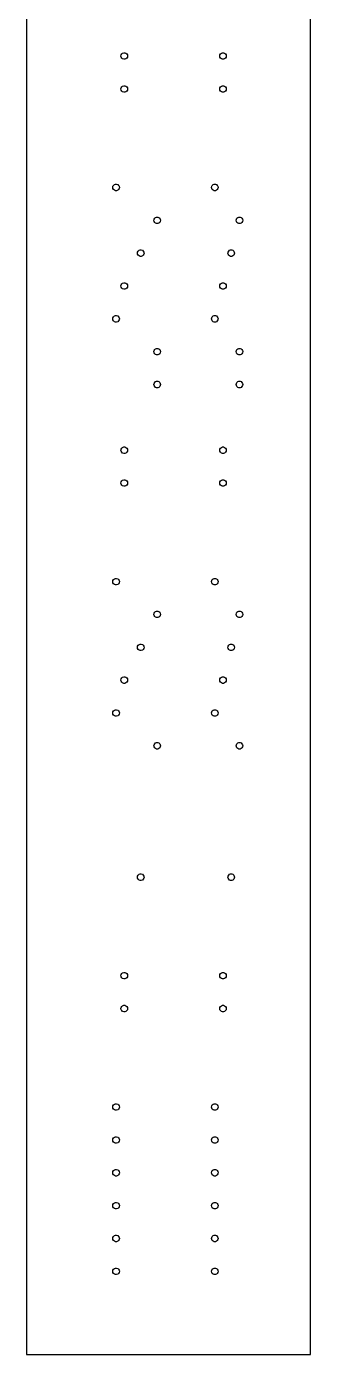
# Model space of a CAD drawing. Header units: metres. Extents: x 0 to 69, y 0 to 640.
# Drawn here: x 0 to 69, y 0 to 323.4 of the extents above; entities that cross this region are included whole.
import ezdxf

# ---------------------------------------------------------------- set-up
doc = ezdxf.new("R2010")
doc.units = ezdxf.units.M

msp = doc.modelspace()

# ---------------------------------------------------------------- linework, layer by layer
for p, q in [((0, 640), (0, 0)), ((69, 0), (69, 640)), ((23.35, 316.943), (23.6111, 317.038)), ((23.6111, 317.038), (23.8889, 317.038)), ((23.8889, 317.038), (24.15, 316.943)), ((47.35, 316.943), (47.6111, 317.038)), ((47.6111, 317.038), (47.8889, 317.038)), ((47.8889, 317.038), (48.15, 316.943)), ((22.95, 316.25), (22.9982, 316.524)), ((22.9982, 315.976), (22.95, 316.25)), ((22.9982, 316.524), (23.1372, 316.764)), ((23.1372, 315.736), (22.9982, 315.976)), ((23.1372, 316.764), (23.35, 316.943)), ((23.35, 315.557), (23.1372, 315.736)), ((23.6111, 315.462), (23.35, 315.557)), ((23.8889, 315.462), (23.6111, 315.462)), ((24.15, 315.557), (23.8889, 315.462)), ((24.15, 316.943), (24.3628, 316.764)), ((24.3628, 315.736), (24.15, 315.557)), ((24.3628, 316.764), (24.5018, 316.524)), ((24.5018, 315.976), (24.3628, 315.736)), ((24.5018, 316.524), (24.55, 316.25)), ((24.55, 316.25), (24.5018, 315.976)), ((46.95, 316.25), (46.9982, 316.524)), ((46.9982, 315.976), (46.95, 316.25)), ((46.9982, 316.524), (47.1372, 316.764)), ((47.1372, 315.736), (46.9982, 315.976)), ((47.1372, 316.764), (47.35, 316.943)), ((47.35, 315.557), (47.1372, 315.736)), ((47.6111, 315.462), (47.35, 315.557)), ((47.8889, 315.462), (47.6111, 315.462)), ((48.15, 315.557), (47.8889, 315.462)), ((48.15, 316.943), (48.3628, 316.764)), ((48.3628, 315.736), (48.15, 315.557)), ((48.3628, 316.764), (48.5018, 316.524)), ((48.5018, 315.976), (48.3628, 315.736)), ((48.5018, 316.524), (48.55, 316.25)), ((48.55, 316.25), (48.5018, 315.976)), ((22.95, 308.25), (22.9982, 308.524)), ((22.9982, 307.976), (22.95, 308.25)), ((22.9982, 308.524), (23.1372, 308.764)), ((23.1372, 307.736), (22.9982, 307.976)), ((23.1372, 308.764), (23.35, 308.943)), ((23.35, 307.557), (23.1372, 307.736)), ((23.35, 308.943), (23.6111, 309.038)), ((23.6111, 307.462), (23.35, 307.557)), ((23.6111, 309.038), (23.8889, 309.038)), ((23.8889, 307.462), (23.6111, 307.462)), ((23.8889, 309.038), (24.15, 308.943)), ((24.15, 307.557), (23.8889, 307.462)), ((24.15, 308.943), (24.3628, 308.764)), ((24.3628, 307.736), (24.15, 307.557)), ((24.3628, 308.764), (24.5018, 308.524)), ((24.5018, 307.976), (24.3628, 307.736)), ((24.5018, 308.524), (24.55, 308.25)), ((24.55, 308.25), (24.5018, 307.976)), ((46.95, 308.25), (46.9982, 308.524)), ((46.9982, 307.976), (46.95, 308.25)), ((46.9982, 308.524), (47.1372, 308.764)), ((47.1372, 307.736), (46.9982, 307.976)), ((47.1372, 308.764), (47.35, 308.943)), ((47.35, 307.557), (47.1372, 307.736)), ((47.35, 308.943), (47.6111, 309.038)), ((47.6111, 307.462), (47.35, 307.557)), ((47.6111, 309.038), (47.8889, 309.038)), ((47.8889, 307.462), (47.6111, 307.462)), ((47.8889, 309.038), (48.15, 308.943)), ((48.15, 307.557), (47.8889, 307.462)), ((48.15, 308.943), (48.3628, 308.764)), ((48.3628, 307.736), (48.15, 307.557)), ((48.3628, 308.764), (48.5018, 308.524)), ((48.5018, 307.976), (48.3628, 307.736)), ((48.5018, 308.524), (48.55, 308.25)), ((48.55, 308.25), (48.5018, 307.976)), ((20.9982, 284.524), (21.1372, 284.764)), ((21.1372, 284.764), (21.35, 284.943)), ((21.35, 284.943), (21.6111, 285.038)), ((21.6111, 285.038), (21.8889, 285.038)), ((21.8889, 285.038), (22.15, 284.943)), ((22.15, 284.943), (22.3628, 284.764)), ((22.3628, 284.764), (22.5018, 284.524)), ((44.9982, 284.524), (45.1372, 284.764)), ((45.1372, 284.764), (45.35, 284.943)), ((45.35, 284.943), (45.6111, 285.038)), ((45.6111, 285.038), (45.8889, 285.038)), ((45.8889, 285.038), (46.15, 284.943)), ((46.15, 284.943), (46.3628, 284.764)), ((46.3628, 284.764), (46.5018, 284.524)), ((20.95, 284.25), (20.9982, 284.524)), ((20.9982, 283.976), (20.95, 284.25)), ((21.1372, 283.736), (20.9982, 283.976)), ((21.35, 283.557), (21.1372, 283.736)), ((21.6111, 283.462), (21.35, 283.557)), ((21.8889, 283.462), (21.6111, 283.462)), ((22.15, 283.557), (21.8889, 283.462)), ((22.3628, 283.736), (22.15, 283.557)), ((22.5018, 283.976), (22.3628, 283.736)), ((22.5018, 284.524), (22.55, 284.25)), ((22.55, 284.25), (22.5018, 283.976)), ((44.95, 284.25), (44.9982, 284.524)), ((44.9982, 283.976), (44.95, 284.25)), ((45.1372, 283.736), (44.9982, 283.976)), ((45.35, 283.557), (45.1372, 283.736)), ((45.6111, 283.462), (45.35, 283.557)), ((45.8889, 283.462), (45.6111, 283.462)), ((46.15, 283.557), (45.8889, 283.462)), ((46.3628, 283.736), (46.15, 283.557)), ((46.5018, 283.976), (46.3628, 283.736)), ((46.5018, 284.524), (46.55, 284.25)), ((46.55, 284.25), (46.5018, 283.976)), ((30.95, 276.25), (30.9982, 276.524)), ((30.9982, 275.976), (30.95, 276.25)), ((30.9982, 276.524), (31.1372, 276.764)), ((31.1372, 275.736), (30.9982, 275.976)), ((31.1372, 276.764), (31.35, 276.943)), ((31.35, 275.557), (31.1372, 275.736)), ((31.35, 276.943), (31.6111, 277.038)), ((31.6111, 275.462), (31.35, 275.557)), ((31.6111, 277.038), (31.8889, 277.038)), ((31.8889, 275.462), (31.6111, 275.462)), ((31.8889, 277.038), (32.15, 276.943)), ((32.15, 275.557), (31.8889, 275.462)), ((32.15, 276.943), (32.3628, 276.764)), ((32.3628, 275.736), (32.15, 275.557)), ((32.3628, 276.764), (32.5018, 276.524)), ((32.5018, 275.976), (32.3628, 275.736)), ((32.5018, 276.524), (32.55, 276.25)), ((32.55, 276.25), (32.5018, 275.976)), ((50.95, 276.25), (50.9982, 276.524)), ((50.9982, 275.976), (50.95, 276.25)), ((50.9982, 276.524), (51.1372, 276.764)), ((51.1372, 275.736), (50.9982, 275.976)), ((51.1372, 276.764), (51.35, 276.943)), ((51.35, 275.557), (51.1372, 275.736)), ((51.35, 276.943), (51.6111, 277.038)), ((51.6111, 275.462), (51.35, 275.557)), ((51.6111, 277.038), (51.8889, 277.038)), ((51.8889, 275.462), (51.6111, 275.462)), ((51.8889, 277.038), (52.15, 276.943)), ((52.15, 275.557), (51.8889, 275.462)), ((52.15, 276.943), (52.3628, 276.764)), ((52.3628, 275.736), (52.15, 275.557)), ((52.3628, 276.764), (52.5018, 276.524)), ((52.5018, 275.976), (52.3628, 275.736)), ((52.5018, 276.524), (52.55, 276.25)), ((52.55, 276.25), (52.5018, 275.976)), ((26.95, 268.25), (26.9982, 268.524)), ((26.9982, 268.524), (27.1372, 268.764)), ((27.1372, 268.764), (27.35, 268.943)), ((27.35, 268.943), (27.6111, 269.038)), ((27.6111, 269.038), (27.8889, 269.038)), ((27.8889, 269.038), (28.15, 268.943)), ((28.15, 268.943), (28.3628, 268.764)), ((28.3628, 268.764), (28.5018, 268.524)), ((28.5018, 268.524), (28.55, 268.25)), ((48.95, 268.25), (48.9982, 268.524)), ((48.9982, 268.524), (49.1372, 268.764)), ((49.1372, 268.764), (49.35, 268.943)), ((49.35, 268.943), (49.6111, 269.038)), ((49.6111, 269.038), (49.8889, 269.038)), ((49.8889, 269.038), (50.15, 268.943)), ((50.15, 268.943), (50.3628, 268.764)), ((50.3628, 268.764), (50.5018, 268.524)), ((50.5018, 268.524), (50.55, 268.25)), ((26.9982, 267.976), (26.95, 268.25)), ((27.1372, 267.736), (26.9982, 267.976)), ((27.35, 267.557), (27.1372, 267.736)), ((27.6111, 267.462), (27.35, 267.557)), ((27.8889, 267.462), (27.6111, 267.462)), ((28.15, 267.557), (27.8889, 267.462)), ((28.3628, 267.736), (28.15, 267.557)), ((28.5018, 267.976), (28.3628, 267.736)), ((28.55, 268.25), (28.5018, 267.976)), ((48.9982, 267.976), (48.95, 268.25)), ((49.1372, 267.736), (48.9982, 267.976)), ((49.35, 267.557), (49.1372, 267.736)), ((49.6111, 267.462), (49.35, 267.557)), ((49.8889, 267.462), (49.6111, 267.462)), ((50.15, 267.557), (49.8889, 267.462)), ((50.3628, 267.736), (50.15, 267.557)), ((50.5018, 267.976), (50.3628, 267.736)), ((50.55, 268.25), (50.5018, 267.976)), ((22.95, 260.25), (22.9982, 260.524)), ((22.9982, 259.976), (22.95, 260.25)), ((22.9982, 260.524), (23.1372, 260.764)), ((23.1372, 259.736), (22.9982, 259.976)), ((23.1372, 260.764), (23.35, 260.943)), ((23.35, 259.557), (23.1372, 259.736)), ((23.35, 260.943), (23.6111, 261.038)), ((23.6111, 259.462), (23.35, 259.557)), ((23.6111, 261.038), (23.8889, 261.038)), ((23.8889, 259.462), (23.6111, 259.462)), ((23.8889, 261.038), (24.15, 260.943)), ((24.15, 259.557), (23.8889, 259.462)), ((24.15, 260.943), (24.3628, 260.764)), ((24.3628, 259.736), (24.15, 259.557)), ((24.3628, 260.764), (24.5018, 260.524)), ((24.5018, 259.976), (24.3628, 259.736)), ((24.5018, 260.524), (24.55, 260.25)), ((24.55, 260.25), (24.5018, 259.976)), ((46.95, 260.25), (46.9982, 260.524)), ((46.9982, 259.976), (46.95, 260.25)), ((46.9982, 260.524), (47.1372, 260.764)), ((47.1372, 259.736), (46.9982, 259.976)), ((47.1372, 260.764), (47.35, 260.943)), ((47.35, 259.557), (47.1372, 259.736)), ((47.35, 260.943), (47.6111, 261.038)), ((47.6111, 259.462), (47.35, 259.557)), ((47.6111, 261.038), (47.8889, 261.038)), ((47.8889, 259.462), (47.6111, 259.462)), ((47.8889, 261.038), (48.15, 260.943)), ((48.15, 259.557), (47.8889, 259.462)), ((48.15, 260.943), (48.3628, 260.764)), ((48.3628, 259.736), (48.15, 259.557)), ((48.3628, 260.764), (48.5018, 260.524)), ((48.5018, 259.976), (48.3628, 259.736)), ((48.5018, 260.524), (48.55, 260.25)), ((48.55, 260.25), (48.5018, 259.976)), ((20.95, 252.25), (20.9982, 252.524)), ((20.9982, 252.524), (21.1372, 252.764)), ((21.1372, 252.764), (21.35, 252.943)), ((21.35, 252.943), (21.6111, 253.038)), ((21.6111, 253.038), (21.8889, 253.038)), ((21.8889, 253.038), (22.15, 252.943)), ((22.15, 252.943), (22.3628, 252.764)), ((22.3628, 252.764), (22.5018, 252.524)), ((22.5018, 252.524), (22.55, 252.25)), ((44.95, 252.25), (44.9982, 252.524)), ((44.9982, 252.524), (45.1372, 252.764)), ((45.1372, 252.764), (45.35, 252.943)), ((45.35, 252.943), (45.6111, 253.038)), ((45.6111, 253.038), (45.8889, 253.038)), ((45.8889, 253.038), (46.15, 252.943)), ((46.15, 252.943), (46.3628, 252.764)), ((46.3628, 252.764), (46.5018, 252.524)), ((46.5018, 252.524), (46.55, 252.25)), ((20.9982, 251.976), (20.95, 252.25)), ((21.1372, 251.736), (20.9982, 251.976)), ((21.35, 251.557), (21.1372, 251.736)), ((21.6111, 251.462), (21.35, 251.557)), ((21.8889, 251.462), (21.6111, 251.462)), ((22.15, 251.557), (21.8889, 251.462)), ((22.3628, 251.736), (22.15, 251.557)), ((22.5018, 251.976), (22.3628, 251.736)), ((22.55, 252.25), (22.5018, 251.976)), ((44.9982, 251.976), (44.95, 252.25)), ((45.1372, 251.736), (44.9982, 251.976)), ((45.35, 251.557), (45.1372, 251.736)), ((45.6111, 251.462), (45.35, 251.557)), ((45.8889, 251.462), (45.6111, 251.462)), ((46.15, 251.557), (45.8889, 251.462)), ((46.3628, 251.736), (46.15, 251.557)), ((46.5018, 251.976), (46.3628, 251.736)), ((46.55, 252.25), (46.5018, 251.976)), ((30.95, 244.25), (30.9982, 244.524)), ((30.9982, 243.976), (30.95, 244.25)), ((30.9982, 244.524), (31.1372, 244.764)), ((31.1372, 243.736), (30.9982, 243.976)), ((31.1372, 244.764), (31.35, 244.943)), ((31.35, 243.557), (31.1372, 243.736)), ((31.35, 244.943), (31.6111, 245.038)), ((31.6111, 243.462), (31.35, 243.557)), ((31.6111, 245.038), (31.8889, 245.038)), ((31.8889, 243.462), (31.6111, 243.462)), ((31.8889, 245.038), (32.15, 244.943)), ((32.15, 243.557), (31.8889, 243.462)), ((32.15, 244.943), (32.3628, 244.764)), ((32.3628, 243.736), (32.15, 243.557)), ((32.3628, 244.764), (32.5018, 244.524)), ((32.5018, 243.976), (32.3628, 243.736)), ((32.5018, 244.524), (32.55, 244.25)), ((32.55, 244.25), (32.5018, 243.976)), ((50.95, 244.25), (50.9982, 244.524)), ((50.9982, 243.976), (50.95, 244.25)), ((50.9982, 244.524), (51.1372, 244.764)), ((51.1372, 243.736), (50.9982, 243.976)), ((51.1372, 244.764), (51.35, 244.943)), ((51.35, 243.557), (51.1372, 243.736)), ((51.35, 244.943), (51.6111, 245.038)), ((51.6111, 243.462), (51.35, 243.557)), ((51.6111, 245.038), (51.8889, 245.038)), ((51.8889, 243.462), (51.6111, 243.462)), ((51.8889, 245.038), (52.15, 244.943)), ((52.15, 243.557), (51.8889, 243.462)), ((52.15, 244.943), (52.3628, 244.764)), ((52.3628, 243.736), (52.15, 243.557)), ((52.3628, 244.764), (52.5018, 244.524)), ((52.5018, 243.976), (52.3628, 243.736)), ((52.5018, 244.524), (52.55, 244.25)), ((52.55, 244.25), (52.5018, 243.976)), ((30.95, 236.25), (30.9982, 236.524)), ((30.9982, 235.976), (30.95, 236.25)), ((30.9982, 236.524), (31.1372, 236.764)), ((31.1372, 236.764), (31.35, 236.943)), ((31.35, 236.943), (31.6111, 237.038)), ((31.6111, 237.038), (31.8889, 237.038)), ((31.8889, 237.038), (32.15, 236.943)), ((32.15, 236.943), (32.3628, 236.764)), ((32.3628, 236.764), (32.5018, 236.524)), ((32.5018, 236.524), (32.55, 236.25)), ((32.55, 236.25), (32.5018, 235.976)), ((50.95, 236.25), (50.9982, 236.524)), ((50.9982, 235.976), (50.95, 236.25)), ((50.9982, 236.524), (51.1372, 236.764)), ((51.1372, 236.764), (51.35, 236.943)), ((51.35, 236.943), (51.6111, 237.038)), ((51.6111, 237.038), (51.8889, 237.038)), ((51.8889, 237.038), (52.15, 236.943)), ((52.15, 236.943), (52.3628, 236.764)), ((52.3628, 236.764), (52.5018, 236.524)), ((52.5018, 236.524), (52.55, 236.25)), ((52.55, 236.25), (52.5018, 235.976)), ((31.1372, 235.736), (30.9982, 235.976)), ((31.35, 235.557), (31.1372, 235.736)), ((31.6111, 235.462), (31.35, 235.557)), ((31.8889, 235.462), (31.6111, 235.462)), ((32.15, 235.557), (31.8889, 235.462)), ((32.3628, 235.736), (32.15, 235.557)), ((32.5018, 235.976), (32.3628, 235.736)), ((51.1372, 235.736), (50.9982, 235.976)), ((51.35, 235.557), (51.1372, 235.736)), ((51.6111, 235.462), (51.35, 235.557)), ((51.8889, 235.462), (51.6111, 235.462)), ((52.15, 235.557), (51.8889, 235.462)), ((52.3628, 235.736), (52.15, 235.557)), ((52.5018, 235.976), (52.3628, 235.736)), ((22.95, 220.25), (22.9982, 220.524)), ((22.9982, 219.976), (22.95, 220.25)), ((22.9982, 220.524), (23.1372, 220.764)), ((23.1372, 219.736), (22.9982, 219.976)), ((23.1372, 220.764), (23.35, 220.943)), ((23.35, 220.943), (23.6111, 221.038)), ((23.6111, 221.038), (23.8889, 221.038)), ((23.8889, 221.038), (24.15, 220.943)), ((24.15, 220.943), (24.3628, 220.764)), ((24.3628, 220.764), (24.5018, 220.524)), ((24.5018, 219.976), (24.3628, 219.736)), ((24.5018, 220.524), (24.55, 220.25)), ((24.55, 220.25), (24.5018, 219.976)), ((46.95, 220.25), (46.9982, 220.524)), ((46.9982, 219.976), (46.95, 220.25)), ((46.9982, 220.524), (47.1372, 220.764)), ((47.1372, 219.736), (46.9982, 219.976)), ((47.1372, 220.764), (47.35, 220.943)), ((47.35, 220.943), (47.6111, 221.038)), ((47.6111, 221.038), (47.8889, 221.038)), ((47.8889, 221.038), (48.15, 220.943)), ((48.15, 220.943), (48.3628, 220.764)), ((48.3628, 220.764), (48.5018, 220.524)), ((48.5018, 219.976), (48.3628, 219.736)), ((48.5018, 220.524), (48.55, 220.25)), ((48.55, 220.25), (48.5018, 219.976)), ((23.35, 219.557), (23.1372, 219.736)), ((23.6111, 219.462), (23.35, 219.557)), ((23.8889, 219.462), (23.6111, 219.462)), ((24.15, 219.557), (23.8889, 219.462)), ((24.3628, 219.736), (24.15, 219.557)), ((47.35, 219.557), (47.1372, 219.736)), ((47.6111, 219.462), (47.35, 219.557)), ((47.8889, 219.462), (47.6111, 219.462)), ((48.15, 219.557), (47.8889, 219.462)), ((48.3628, 219.736), (48.15, 219.557)), ((22.95, 212.25), (22.9982, 212.524)), ((22.9982, 211.976), (22.95, 212.25)), ((22.9982, 212.524), (23.1372, 212.764)), ((23.1372, 211.736), (22.9982, 211.976)), ((23.1372, 212.764), (23.35, 212.943)), ((23.35, 211.557), (23.1372, 211.736)), ((23.35, 212.943), (23.6111, 213.038)), ((23.6111, 211.462), (23.35, 211.557)), ((23.6111, 213.038), (23.8889, 213.038)), ((23.8889, 211.462), (23.6111, 211.462)), ((23.8889, 213.038), (24.15, 212.943)), ((24.15, 211.557), (23.8889, 211.462)), ((24.15, 212.943), (24.3628, 212.764)), ((24.3628, 211.736), (24.15, 211.557)), ((24.3628, 212.764), (24.5018, 212.524)), ((24.5018, 211.976), (24.3628, 211.736)), ((24.5018, 212.524), (24.55, 212.25)), ((24.55, 212.25), (24.5018, 211.976)), ((46.95, 212.25), (46.9982, 212.524)), ((46.9982, 211.976), (46.95, 212.25)), ((46.9982, 212.524), (47.1372, 212.764)), ((47.1372, 211.736), (46.9982, 211.976)), ((47.1372, 212.764), (47.35, 212.943)), ((47.35, 211.557), (47.1372, 211.736)), ((47.35, 212.943), (47.6111, 213.038)), ((47.6111, 211.462), (47.35, 211.557)), ((47.6111, 213.038), (47.8889, 213.038)), ((47.8889, 211.462), (47.6111, 211.462)), ((47.8889, 213.038), (48.15, 212.943)), ((48.15, 211.557), (47.8889, 211.462)), ((48.15, 212.943), (48.3628, 212.764)), ((48.3628, 211.736), (48.15, 211.557)), ((48.3628, 212.764), (48.5018, 212.524)), ((48.5018, 211.976), (48.3628, 211.736)), ((48.5018, 212.524), (48.55, 212.25)), ((48.55, 212.25), (48.5018, 211.976)), ((20.95, 188.25), (20.9982, 188.524)), ((20.9982, 187.976), (20.95, 188.25)), ((20.9982, 188.524), (21.1372, 188.764)), ((21.1372, 187.736), (20.9982, 187.976)), ((21.1372, 188.764), (21.35, 188.943)), ((21.35, 187.557), (21.1372, 187.736)), ((21.35, 188.943), (21.6111, 189.038)), ((21.6111, 189.038), (21.8889, 189.038)), ((21.8889, 189.038), (22.15, 188.943)), ((22.15, 188.943), (22.3628, 188.764)), ((22.3628, 187.736), (22.15, 187.557)), ((22.3628, 188.764), (22.5018, 188.524)), ((22.5018, 187.976), (22.3628, 187.736)), ((22.5018, 188.524), (22.55, 188.25)), ((22.55, 188.25), (22.5018, 187.976)), ((44.95, 188.25), (44.9982, 188.524)), ((44.9982, 187.976), (44.95, 188.25)), ((44.9982, 188.524), (45.1372, 188.764)), ((45.1372, 187.736), (44.9982, 187.976)), ((45.1372, 188.764), (45.35, 188.943)), ((45.35, 187.557), (45.1372, 187.736)), ((45.35, 188.943), (45.6111, 189.038)), ((45.6111, 189.038), (45.8889, 189.038)), ((45.8889, 189.038), (46.15, 188.943)), ((46.15, 188.943), (46.3628, 188.764)), ((46.3628, 187.736), (46.15, 187.557)), ((46.3628, 188.764), (46.5018, 188.524)), ((46.5018, 187.976), (46.3628, 187.736)), ((46.5018, 188.524), (46.55, 188.25)), ((46.55, 188.25), (46.5018, 187.976)), ((21.6111, 187.462), (21.35, 187.557)), ((21.8889, 187.462), (21.6111, 187.462)), ((22.15, 187.557), (21.8889, 187.462)), ((45.6111, 187.462), (45.35, 187.557)), ((45.8889, 187.462), (45.6111, 187.462)), ((46.15, 187.557), (45.8889, 187.462)), ((30.95, 180.25), (30.9982, 180.524)), ((30.9982, 179.976), (30.95, 180.25)), ((30.9982, 180.524), (31.1372, 180.764)), ((31.1372, 179.736), (30.9982, 179.976)), ((31.1372, 180.764), (31.35, 180.943)), ((31.35, 179.557), (31.1372, 179.736)), ((31.35, 180.943), (31.6111, 181.038)), ((31.6111, 179.462), (31.35, 179.557)), ((31.6111, 181.038), (31.8889, 181.038)), ((31.8889, 179.462), (31.6111, 179.462)), ((31.8889, 181.038), (32.15, 180.943)), ((32.15, 179.557), (31.8889, 179.462)), ((32.15, 180.943), (32.3628, 180.764)), ((32.3628, 179.736), (32.15, 179.557)), ((32.3628, 180.764), (32.5018, 180.524)), ((32.5018, 179.976), (32.3628, 179.736)), ((32.5018, 180.524), (32.55, 180.25)), ((32.55, 180.25), (32.5018, 179.976)), ((50.95, 180.25), (50.9982, 180.524)), ((50.9982, 179.976), (50.95, 180.25)), ((50.9982, 180.524), (51.1372, 180.764)), ((51.1372, 179.736), (50.9982, 179.976)), ((51.1372, 180.764), (51.35, 180.943)), ((51.35, 179.557), (51.1372, 179.736)), ((51.35, 180.943), (51.6111, 181.038)), ((51.6111, 179.462), (51.35, 179.557)), ((51.6111, 181.038), (51.8889, 181.038)), ((51.8889, 179.462), (51.6111, 179.462)), ((51.8889, 181.038), (52.15, 180.943)), ((52.15, 179.557), (51.8889, 179.462)), ((52.15, 180.943), (52.3628, 180.764)), ((52.3628, 179.736), (52.15, 179.557)), ((52.3628, 180.764), (52.5018, 180.524)), ((52.5018, 179.976), (52.3628, 179.736)), ((52.5018, 180.524), (52.55, 180.25)), ((52.55, 180.25), (52.5018, 179.976)), ((26.95, 172.25), (26.9982, 172.524)), ((26.9982, 171.976), (26.95, 172.25)), ((26.9982, 172.524), (27.1372, 172.764)), ((27.1372, 171.736), (26.9982, 171.976)), ((27.1372, 172.764), (27.35, 172.943)), ((27.35, 171.557), (27.1372, 171.736)), ((27.35, 172.943), (27.6111, 173.038)), ((27.6111, 171.462), (27.35, 171.557)), ((27.6111, 173.038), (27.8889, 173.038)), ((27.8889, 171.462), (27.6111, 171.462)), ((27.8889, 173.038), (28.15, 172.943)), ((28.15, 171.557), (27.8889, 171.462)), ((28.15, 172.943), (28.3628, 172.764)), ((28.3628, 171.736), (28.15, 171.557)), ((28.3628, 172.764), (28.5018, 172.524)), ((28.5018, 171.976), (28.3628, 171.736)), ((28.5018, 172.524), (28.55, 172.25)), ((28.55, 172.25), (28.5018, 171.976)), ((48.95, 172.25), (48.9982, 172.524)), ((48.9982, 171.976), (48.95, 172.25)), ((48.9982, 172.524), (49.1372, 172.764)), ((49.1372, 171.736), (48.9982, 171.976)), ((49.1372, 172.764), (49.35, 172.943)), ((49.35, 171.557), (49.1372, 171.736)), ((49.35, 172.943), (49.6111, 173.038)), ((49.6111, 171.462), (49.35, 171.557)), ((49.6111, 173.038), (49.8889, 173.038)), ((49.8889, 171.462), (49.6111, 171.462)), ((49.8889, 173.038), (50.15, 172.943)), ((50.15, 171.557), (49.8889, 171.462)), ((50.15, 172.943), (50.3628, 172.764)), ((50.3628, 171.736), (50.15, 171.557)), ((50.3628, 172.764), (50.5018, 172.524)), ((50.5018, 171.976), (50.3628, 171.736)), ((50.5018, 172.524), (50.55, 172.25)), ((50.55, 172.25), (50.5018, 171.976)), ((23.35, 164.943), (23.6111, 165.038)), ((23.6111, 165.038), (23.8889, 165.038)), ((23.8889, 165.038), (24.15, 164.943)), ((47.35, 164.943), (47.6111, 165.038)), ((47.6111, 165.038), (47.8889, 165.038)), ((47.8889, 165.038), (48.15, 164.943)), ((22.95, 164.25), (22.9982, 164.524)), ((22.9982, 163.976), (22.95, 164.25)), ((22.9982, 164.524), (23.1372, 164.764)), ((23.1372, 163.736), (22.9982, 163.976)), ((23.1372, 164.764), (23.35, 164.943)), ((23.35, 163.557), (23.1372, 163.736)), ((23.6111, 163.462), (23.35, 163.557)), ((23.8889, 163.462), (23.6111, 163.462)), ((24.15, 163.557), (23.8889, 163.462)), ((24.15, 164.943), (24.3628, 164.764)), ((24.3628, 163.736), (24.15, 163.557)), ((24.3628, 164.764), (24.5018, 164.524)), ((24.5018, 163.976), (24.3628, 163.736)), ((24.5018, 164.524), (24.55, 164.25)), ((24.55, 164.25), (24.5018, 163.976)), ((46.95, 164.25), (46.9982, 164.524)), ((46.9982, 163.976), (46.95, 164.25)), ((46.9982, 164.524), (47.1372, 164.764)), ((47.1372, 163.736), (46.9982, 163.976)), ((47.1372, 164.764), (47.35, 164.943)), ((47.35, 163.557), (47.1372, 163.736)), ((47.6111, 163.462), (47.35, 163.557)), ((47.8889, 163.462), (47.6111, 163.462)), ((48.15, 163.557), (47.8889, 163.462)), ((48.15, 164.943), (48.3628, 164.764)), ((48.3628, 163.736), (48.15, 163.557)), ((48.3628, 164.764), (48.5018, 164.524)), ((48.5018, 163.976), (48.3628, 163.736)), ((48.5018, 164.524), (48.55, 164.25)), ((48.55, 164.25), (48.5018, 163.976)), ((20.95, 156.25), (20.9982, 156.524)), ((20.9982, 155.976), (20.95, 156.25)), ((20.9982, 156.524), (21.1372, 156.764)), ((21.1372, 155.736), (20.9982, 155.976)), ((21.1372, 156.764), (21.35, 156.943)), ((21.35, 155.557), (21.1372, 155.736)), ((21.35, 156.943), (21.6111, 157.038)), ((21.6111, 155.462), (21.35, 155.557)), ((21.6111, 157.038), (21.8889, 157.038)), ((21.8889, 155.462), (21.6111, 155.462)), ((21.8889, 157.038), (22.15, 156.943)), ((22.15, 155.557), (21.8889, 155.462)), ((22.15, 156.943), (22.3628, 156.764)), ((22.3628, 155.736), (22.15, 155.557)), ((22.3628, 156.764), (22.5018, 156.524)), ((22.5018, 155.976), (22.3628, 155.736)), ((22.5018, 156.524), (22.55, 156.25)), ((22.55, 156.25), (22.5018, 155.976)), ((44.95, 156.25), (44.9982, 156.524)), ((44.9982, 155.976), (44.95, 156.25)), ((44.9982, 156.524), (45.1372, 156.764)), ((45.1372, 155.736), (44.9982, 155.976)), ((45.1372, 156.764), (45.35, 156.943)), ((45.35, 155.557), (45.1372, 155.736)), ((45.35, 156.943), (45.6111, 157.038)), ((45.6111, 155.462), (45.35, 155.557)), ((45.6111, 157.038), (45.8889, 157.038)), ((45.8889, 155.462), (45.6111, 155.462)), ((45.8889, 157.038), (46.15, 156.943)), ((46.15, 155.557), (45.8889, 155.462)), ((46.15, 156.943), (46.3628, 156.764)), ((46.3628, 155.736), (46.15, 155.557)), ((46.3628, 156.764), (46.5018, 156.524)), ((46.5018, 155.976), (46.3628, 155.736)), ((46.5018, 156.524), (46.55, 156.25)), ((46.55, 156.25), (46.5018, 155.976)), ((31.1372, 148.764), (31.35, 148.943)), ((31.35, 148.943), (31.6111, 149.038)), ((31.6111, 149.038), (31.8889, 149.038)), ((31.8889, 149.038), (32.15, 148.943)), ((32.15, 148.943), (32.3628, 148.764)), ((51.1372, 148.764), (51.35, 148.943)), ((51.35, 148.943), (51.6111, 149.038)), ((51.6111, 149.038), (51.8889, 149.038)), ((51.8889, 149.038), (52.15, 148.943)), ((52.15, 148.943), (52.3628, 148.764)), ((30.95, 148.25), (30.9982, 148.524)), ((30.9982, 147.976), (30.95, 148.25)), ((30.9982, 148.524), (31.1372, 148.764)), ((31.1372, 147.736), (30.9982, 147.976)), ((31.35, 147.557), (31.1372, 147.736)), ((31.6111, 147.462), (31.35, 147.557)), ((31.8889, 147.462), (31.6111, 147.462)), ((32.15, 147.557), (31.8889, 147.462)), ((32.3628, 147.736), (32.15, 147.557)), ((32.3628, 148.764), (32.5018, 148.524)), ((32.5018, 147.976), (32.3628, 147.736)), ((32.5018, 148.524), (32.55, 148.25)), ((32.55, 148.25), (32.5018, 147.976)), ((50.95, 148.25), (50.9982, 148.524)), ((50.9982, 147.976), (50.95, 148.25)), ((50.9982, 148.524), (51.1372, 148.764)), ((51.1372, 147.736), (50.9982, 147.976)), ((51.35, 147.557), (51.1372, 147.736)), ((51.6111, 147.462), (51.35, 147.557)), ((51.8889, 147.462), (51.6111, 147.462)), ((52.15, 147.557), (51.8889, 147.462)), ((52.3628, 147.736), (52.15, 147.557)), ((52.3628, 148.764), (52.5018, 148.524)), ((52.5018, 147.976), (52.3628, 147.736)), ((52.5018, 148.524), (52.55, 148.25)), ((52.55, 148.25), (52.5018, 147.976)), ((26.95, 116.25), (26.9982, 116.524)), ((26.9982, 116.524), (27.1372, 116.764)), ((27.1372, 116.764), (27.35, 116.943)), ((27.35, 116.943), (27.6111, 117.038)), ((27.6111, 117.038), (27.8889, 117.038)), ((27.8889, 117.038), (28.15, 116.943)), ((28.15, 116.943), (28.3628, 116.764)), ((28.3628, 116.764), (28.5018, 116.524)), ((28.5018, 116.524), (28.55, 116.25)), ((48.95, 116.25), (48.9982, 116.524)), ((48.9982, 116.524), (49.1372, 116.764)), ((49.1372, 116.764), (49.35, 116.943)), ((49.35, 116.943), (49.6111, 117.038)), ((49.6111, 117.038), (49.8889, 117.038)), ((49.8889, 117.038), (50.15, 116.943)), ((50.15, 116.943), (50.3628, 116.764)), ((50.3628, 116.764), (50.5018, 116.524)), ((50.5018, 116.524), (50.55, 116.25)), ((26.9982, 115.976), (26.95, 116.25)), ((27.1372, 115.736), (26.9982, 115.976)), ((27.35, 115.557), (27.1372, 115.736)), ((27.6111, 115.462), (27.35, 115.557)), ((27.8889, 115.462), (27.6111, 115.462)), ((28.15, 115.557), (27.8889, 115.462)), ((28.3628, 115.736), (28.15, 115.557)), ((28.5018, 115.976), (28.3628, 115.736)), ((28.55, 116.25), (28.5018, 115.976)), ((48.9982, 115.976), (48.95, 116.25)), ((49.1372, 115.736), (48.9982, 115.976)), ((49.35, 115.557), (49.1372, 115.736)), ((49.6111, 115.462), (49.35, 115.557)), ((49.8889, 115.462), (49.6111, 115.462)), ((50.15, 115.557), (49.8889, 115.462)), ((50.3628, 115.736), (50.15, 115.557)), ((50.5018, 115.976), (50.3628, 115.736)), ((50.55, 116.25), (50.5018, 115.976)), ((22.95, 92.25), (22.9982, 92.5236)), ((22.9982, 91.9764), (22.95, 92.25)), ((22.9982, 92.5236), (23.1372, 92.7642)), ((23.1372, 91.7358), (22.9982, 91.9764)), ((23.1372, 92.7642), (23.35, 92.9428)), ((23.35, 91.5572), (23.1372, 91.7358)), ((23.35, 92.9428), (23.6111, 93.0378)), ((23.6111, 91.4621), (23.35, 91.5572)), ((23.6111, 93.0378), (23.8889, 93.0378)), ((23.8889, 91.4621), (23.6111, 91.4621)), ((23.8889, 93.0378), (24.15, 92.9428)), ((24.15, 91.5572), (23.8889, 91.4621)), ((24.15, 92.9428), (24.3628, 92.7642)), ((24.3628, 91.7358), (24.15, 91.5572)), ((24.3628, 92.7642), (24.5018, 92.5236)), ((24.5018, 91.9764), (24.3628, 91.7358)), ((24.5018, 92.5236), (24.55, 92.25)), ((24.55, 92.25), (24.5018, 91.9764)), ((46.95, 92.25), (46.9982, 92.5236)), ((46.9982, 91.9764), (46.95, 92.25)), ((46.9982, 92.5236), (47.1372, 92.7642)), ((47.1372, 91.7358), (46.9982, 91.9764)), ((47.1372, 92.7642), (47.35, 92.9428)), ((47.35, 91.5572), (47.1372, 91.7358)), ((47.35, 92.9428), (47.6111, 93.0378)), ((47.6111, 91.4621), (47.35, 91.5572)), ((47.6111, 93.0378), (47.8889, 93.0378)), ((47.8889, 91.4621), (47.6111, 91.4621)), ((47.8889, 93.0378), (48.15, 92.9428)), ((48.15, 91.5572), (47.8889, 91.4621)), ((48.15, 92.9428), (48.3628, 92.7642)), ((48.3628, 91.7358), (48.15, 91.5572)), ((48.3628, 92.7642), (48.5018, 92.5236)), ((48.5018, 91.9764), (48.3628, 91.7358)), ((48.5018, 92.5236), (48.55, 92.25)), ((48.55, 92.25), (48.5018, 91.9764)), ((22.95, 84.25), (22.9982, 84.5236)), ((22.9982, 83.9764), (22.95, 84.25)), ((22.9982, 84.5236), (23.1372, 84.7642)), ((23.1372, 84.7642), (23.35, 84.9428)), ((23.35, 84.9428), (23.6111, 85.0378)), ((23.6111, 85.0378), (23.8889, 85.0378)), ((23.8889, 85.0378), (24.15, 84.9428)), ((24.15, 84.9428), (24.3628, 84.7642)), ((24.3628, 84.7642), (24.5018, 84.5236)), ((24.5018, 84.5236), (24.55, 84.25)), ((24.55, 84.25), (24.5018, 83.9764)), ((46.95, 84.25), (46.9982, 84.5236)), ((46.9982, 83.9764), (46.95, 84.25)), ((46.9982, 84.5236), (47.1372, 84.7642)), ((47.1372, 84.7642), (47.35, 84.9428)), ((47.35, 84.9428), (47.6111, 85.0378)), ((47.6111, 85.0378), (47.8889, 85.0378)), ((47.8889, 85.0378), (48.15, 84.9428)), ((48.15, 84.9428), (48.3628, 84.7642)), ((48.3628, 84.7642), (48.5018, 84.5236)), ((48.5018, 84.5236), (48.55, 84.25)), ((48.55, 84.25), (48.5018, 83.9764)), ((23.1372, 83.7358), (22.9982, 83.9764)), ((23.35, 83.5572), (23.1372, 83.7358)), ((23.6111, 83.4621), (23.35, 83.5572)), ((23.8889, 83.4621), (23.6111, 83.4621)), ((24.15, 83.5572), (23.8889, 83.4621)), ((24.3628, 83.7358), (24.15, 83.5572)), ((24.5018, 83.9764), (24.3628, 83.7358)), ((47.1372, 83.7358), (46.9982, 83.9764)), ((47.35, 83.5572), (47.1372, 83.7358)), ((47.6111, 83.4621), (47.35, 83.5572)), ((47.8889, 83.4621), (47.6111, 83.4621)), ((48.15, 83.5572), (47.8889, 83.4621)), ((48.3628, 83.7358), (48.15, 83.5572)), ((48.5018, 83.9764), (48.3628, 83.7358)), ((20.95, 60.25), (20.9982, 60.5236)), ((20.9982, 59.9764), (20.95, 60.25)), ((20.9982, 60.5236), (21.1372, 60.7642)), ((21.1372, 59.7358), (20.9982, 59.9764)), ((21.1372, 60.7642), (21.35, 60.9428)), ((21.35, 59.5572), (21.1372, 59.7358)), ((21.35, 60.9428), (21.6111, 61.0378)), ((21.6111, 59.4621), (21.35, 59.5572)), ((21.6111, 61.0378), (21.8889, 61.0378)), ((21.8889, 59.4621), (21.6111, 59.4621)), ((21.8889, 61.0378), (22.15, 60.9428)), ((22.15, 59.5572), (21.8889, 59.4621)), ((22.15, 60.9428), (22.3628, 60.7642)), ((22.3628, 59.7358), (22.15, 59.5572)), ((22.3628, 60.7642), (22.5018, 60.5236)), ((22.5018, 59.9764), (22.3628, 59.7358)), ((22.5018, 60.5236), (22.55, 60.25)), ((22.55, 60.25), (22.5018, 59.9764)), ((44.95, 60.25), (44.9982, 60.5236)), ((44.9982, 59.9764), (44.95, 60.25)), ((44.9982, 60.5236), (45.1372, 60.7642)), ((45.1372, 59.7358), (44.9982, 59.9764)), ((45.1372, 60.7642), (45.35, 60.9428)), ((45.35, 59.5572), (45.1372, 59.7358)), ((45.35, 60.9428), (45.6111, 61.0378)), ((45.6111, 59.4621), (45.35, 59.5572)), ((45.6111, 61.0378), (45.8889, 61.0378)), ((45.8889, 59.4621), (45.6111, 59.4621)), ((45.8889, 61.0378), (46.15, 60.9428)), ((46.15, 59.5572), (45.8889, 59.4621)), ((46.15, 60.9428), (46.3628, 60.7642)), ((46.3628, 59.7358), (46.15, 59.5572)), ((46.3628, 60.7642), (46.5018, 60.5236)), ((46.5018, 59.9764), (46.3628, 59.7358)), ((46.5018, 60.5236), (46.55, 60.25)), ((46.55, 60.25), (46.5018, 59.9764)), ((20.95, 52.25), (20.9982, 52.5236)), ((20.9982, 51.9764), (20.95, 52.25)), ((20.9982, 52.5236), (21.1372, 52.7642)), ((21.1372, 51.7358), (20.9982, 51.9764)), ((21.1372, 52.7642), (21.35, 52.9428)), ((21.35, 52.9428), (21.6111, 53.0378)), ((21.6111, 53.0378), (21.8889, 53.0378)), ((21.8889, 53.0378), (22.15, 52.9428)), ((22.15, 52.9428), (22.3628, 52.7642)), ((22.3628, 52.7642), (22.5018, 52.5236)), ((22.5018, 51.9764), (22.3628, 51.7358)), ((22.5018, 52.5236), (22.55, 52.25)), ((22.55, 52.25), (22.5018, 51.9764)), ((44.95, 52.25), (44.9982, 52.5236)), ((44.9982, 51.9764), (44.95, 52.25)), ((44.9982, 52.5236), (45.1372, 52.7642)), ((45.1372, 51.7358), (44.9982, 51.9764)), ((45.1372, 52.7642), (45.35, 52.9428)), ((45.35, 52.9428), (45.6111, 53.0378)), ((45.6111, 53.0378), (45.8889, 53.0378)), ((45.8889, 53.0378), (46.15, 52.9428)), ((46.15, 52.9428), (46.3628, 52.7642)), ((46.3628, 52.7642), (46.5018, 52.5236)), ((46.5018, 51.9764), (46.3628, 51.7358)), ((46.5018, 52.5236), (46.55, 52.25)), ((46.55, 52.25), (46.5018, 51.9764)), ((21.35, 51.5572), (21.1372, 51.7358)), ((21.6111, 51.4621), (21.35, 51.5572)), ((21.8889, 51.4621), (21.6111, 51.4621)), ((22.15, 51.5572), (21.8889, 51.4621)), ((22.3628, 51.7358), (22.15, 51.5572)), ((45.35, 51.5572), (45.1372, 51.7358)), ((45.6111, 51.4621), (45.35, 51.5572)), ((45.8889, 51.4621), (45.6111, 51.4621)), ((46.15, 51.5572), (45.8889, 51.4621)), ((46.3628, 51.7358), (46.15, 51.5572)), ((20.95, 44.25), (20.9982, 44.5236)), ((20.9982, 43.9764), (20.95, 44.25)), ((20.9982, 44.5236), (21.1372, 44.7642)), ((21.1372, 43.7358), (20.9982, 43.9764)), ((21.1372, 44.7642), (21.35, 44.9428)), ((21.35, 43.5572), (21.1372, 43.7358)), ((21.35, 44.9428), (21.6111, 45.0378)), ((21.6111, 43.4621), (21.35, 43.5572)), ((21.6111, 45.0378), (21.8889, 45.0378)), ((21.8889, 43.4621), (21.6111, 43.4621)), ((21.8889, 45.0378), (22.15, 44.9428)), ((22.15, 43.5572), (21.8889, 43.4621)), ((22.15, 44.9428), (22.3628, 44.7642)), ((22.3628, 43.7358), (22.15, 43.5572)), ((22.3628, 44.7642), (22.5018, 44.5236)), ((22.5018, 43.9764), (22.3628, 43.7358)), ((22.5018, 44.5236), (22.55, 44.25)), ((22.55, 44.25), (22.5018, 43.9764)), ((44.95, 44.25), (44.9982, 44.5236)), ((44.9982, 43.9764), (44.95, 44.25)), ((44.9982, 44.5236), (45.1372, 44.7642)), ((45.1372, 43.7358), (44.9982, 43.9764)), ((45.1372, 44.7642), (45.35, 44.9428)), ((45.35, 43.5572), (45.1372, 43.7358)), ((45.35, 44.9428), (45.6111, 45.0378)), ((45.6111, 43.4621), (45.35, 43.5572)), ((45.6111, 45.0378), (45.8889, 45.0378)), ((45.8889, 43.4621), (45.6111, 43.4621)), ((45.8889, 45.0378), (46.15, 44.9428)), ((46.15, 43.5572), (45.8889, 43.4621)), ((46.15, 44.9428), (46.3628, 44.7642)), ((46.3628, 43.7358), (46.15, 43.5572)), ((46.3628, 44.7642), (46.5018, 44.5236)), ((46.5018, 43.9764), (46.3628, 43.7358)), ((46.5018, 44.5236), (46.55, 44.25)), ((46.55, 44.25), (46.5018, 43.9764)), ((20.95, 36.25), (20.9982, 36.5236)), ((20.9982, 35.9764), (20.95, 36.25)), ((20.9982, 36.5236), (21.1372, 36.7642)), ((21.1372, 35.7358), (20.9982, 35.9764)), ((21.1372, 36.7642), (21.35, 36.9428)), ((21.35, 35.5572), (21.1372, 35.7358)), ((21.35, 36.9428), (21.6111, 37.0378)), ((21.6111, 37.0378), (21.8889, 37.0378)), ((21.8889, 37.0378), (22.15, 36.9428)), ((22.15, 36.9428), (22.3628, 36.7642)), ((22.3628, 35.7358), (22.15, 35.5572)), ((22.3628, 36.7642), (22.5018, 36.5236)), ((22.5018, 35.9764), (22.3628, 35.7358)), ((22.5018, 36.5236), (22.55, 36.25)), ((22.55, 36.25), (22.5018, 35.9764)), ((44.95, 36.25), (44.9982, 36.5236)), ((44.9982, 35.9764), (44.95, 36.25)), ((44.9982, 36.5236), (45.1372, 36.7642)), ((45.1372, 35.7358), (44.9982, 35.9764)), ((45.1372, 36.7642), (45.35, 36.9428)), ((45.35, 35.5572), (45.1372, 35.7358)), ((45.35, 36.9428), (45.6111, 37.0378)), ((45.6111, 37.0378), (45.8889, 37.0378)), ((45.8889, 37.0378), (46.15, 36.9428)), ((46.15, 36.9428), (46.3628, 36.7642)), ((46.3628, 35.7358), (46.15, 35.5572)), ((46.3628, 36.7642), (46.5018, 36.5236)), ((46.5018, 35.9764), (46.3628, 35.7358)), ((46.5018, 36.5236), (46.55, 36.25)), ((46.55, 36.25), (46.5018, 35.9764)), ((21.6111, 35.4621), (21.35, 35.5572)), ((21.8889, 35.4621), (21.6111, 35.4621)), ((22.15, 35.5572), (21.8889, 35.4621)), ((45.6111, 35.4621), (45.35, 35.5572)), ((45.8889, 35.4621), (45.6111, 35.4621)), ((46.15, 35.5572), (45.8889, 35.4621)), ((20.95, 28.25), (20.9982, 28.5236)), ((20.9982, 27.9764), (20.95, 28.25)), ((20.9982, 28.5236), (21.1372, 28.7642)), ((21.1372, 27.7358), (20.9982, 27.9764)), ((21.1372, 28.7642), (21.35, 28.9428)), ((21.35, 27.5572), (21.1372, 27.7358)), ((21.35, 28.9428), (21.6111, 29.0378)), ((21.6111, 27.4621), (21.35, 27.5572)), ((21.6111, 29.0378), (21.8889, 29.0378)), ((21.8889, 27.4621), (21.6111, 27.4621)), ((21.8889, 29.0378), (22.15, 28.9428)), ((22.15, 27.5572), (21.8889, 27.4621)), ((22.15, 28.9428), (22.3628, 28.7642)), ((22.3628, 27.7358), (22.15, 27.5572)), ((22.3628, 28.7642), (22.5018, 28.5236)), ((22.5018, 27.9764), (22.3628, 27.7358)), ((22.5018, 28.5236), (22.55, 28.25)), ((22.55, 28.25), (22.5018, 27.9764)), ((44.95, 28.25), (44.9982, 28.5236)), ((44.9982, 27.9764), (44.95, 28.25)), ((44.9982, 28.5236), (45.1372, 28.7642)), ((45.1372, 27.7358), (44.9982, 27.9764)), ((45.1372, 28.7642), (45.35, 28.9428)), ((45.35, 27.5572), (45.1372, 27.7358)), ((45.35, 28.9428), (45.6111, 29.0378)), ((45.6111, 27.4621), (45.35, 27.5572)), ((45.6111, 29.0378), (45.8889, 29.0378)), ((45.8889, 27.4621), (45.6111, 27.4621)), ((45.8889, 29.0378), (46.15, 28.9428)), ((46.15, 27.5572), (45.8889, 27.4621)), ((46.15, 28.9428), (46.3628, 28.7642)), ((46.3628, 27.7358), (46.15, 27.5572)), ((46.3628, 28.7642), (46.5018, 28.5236)), ((46.5018, 27.9764), (46.3628, 27.7358)), ((46.5018, 28.5236), (46.55, 28.25)), ((46.55, 28.25), (46.5018, 27.9764)), ((20.95, 20.25), (20.9982, 20.5236)), ((20.9982, 19.9764), (20.95, 20.25)), ((20.9982, 20.5236), (21.1372, 20.7642)), ((21.1372, 19.7358), (20.9982, 19.9764)), ((21.1372, 20.7642), (21.35, 20.9428)), ((21.35, 19.5572), (21.1372, 19.7358)), ((21.35, 20.9428), (21.6111, 21.0378)), ((21.6111, 19.4621), (21.35, 19.5572)), ((21.6111, 21.0378), (21.8889, 21.0378)), ((21.8889, 19.4621), (21.6111, 19.4621)), ((21.8889, 21.0378), (22.15, 20.9428)), ((22.15, 19.5572), (21.8889, 19.4621)), ((22.15, 20.9428), (22.3628, 20.7642)), ((22.3628, 19.7358), (22.15, 19.5572)), ((22.3628, 20.7642), (22.5018, 20.5236)), ((22.5018, 19.9764), (22.3628, 19.7358)), ((22.5018, 20.5236), (22.55, 20.25)), ((22.55, 20.25), (22.5018, 19.9764)), ((44.95, 20.25), (44.9982, 20.5236)), ((44.9982, 19.9764), (44.95, 20.25)), ((44.9982, 20.5236), (45.1372, 20.7642)), ((45.1372, 19.7358), (44.9982, 19.9764)), ((45.1372, 20.7642), (45.35, 20.9428)), ((45.35, 19.5572), (45.1372, 19.7358)), ((45.35, 20.9428), (45.6111, 21.0378)), ((45.6111, 19.4621), (45.35, 19.5572)), ((45.6111, 21.0378), (45.8889, 21.0378)), ((45.8889, 19.4621), (45.6111, 19.4621)), ((45.8889, 21.0378), (46.15, 20.9428)), ((46.15, 19.5572), (45.8889, 19.4621)), ((46.15, 20.9428), (46.3628, 20.7642)), ((46.3628, 19.7358), (46.15, 19.5572)), ((46.3628, 20.7642), (46.5018, 20.5236)), ((46.5018, 19.9764), (46.3628, 19.7358)), ((46.5018, 20.5236), (46.55, 20.25)), ((46.55, 20.25), (46.5018, 19.9764)), ((0, 0), (69, 0))]:
    msp.add_line(p, q)

doc.saveas('drawing.dxf')
